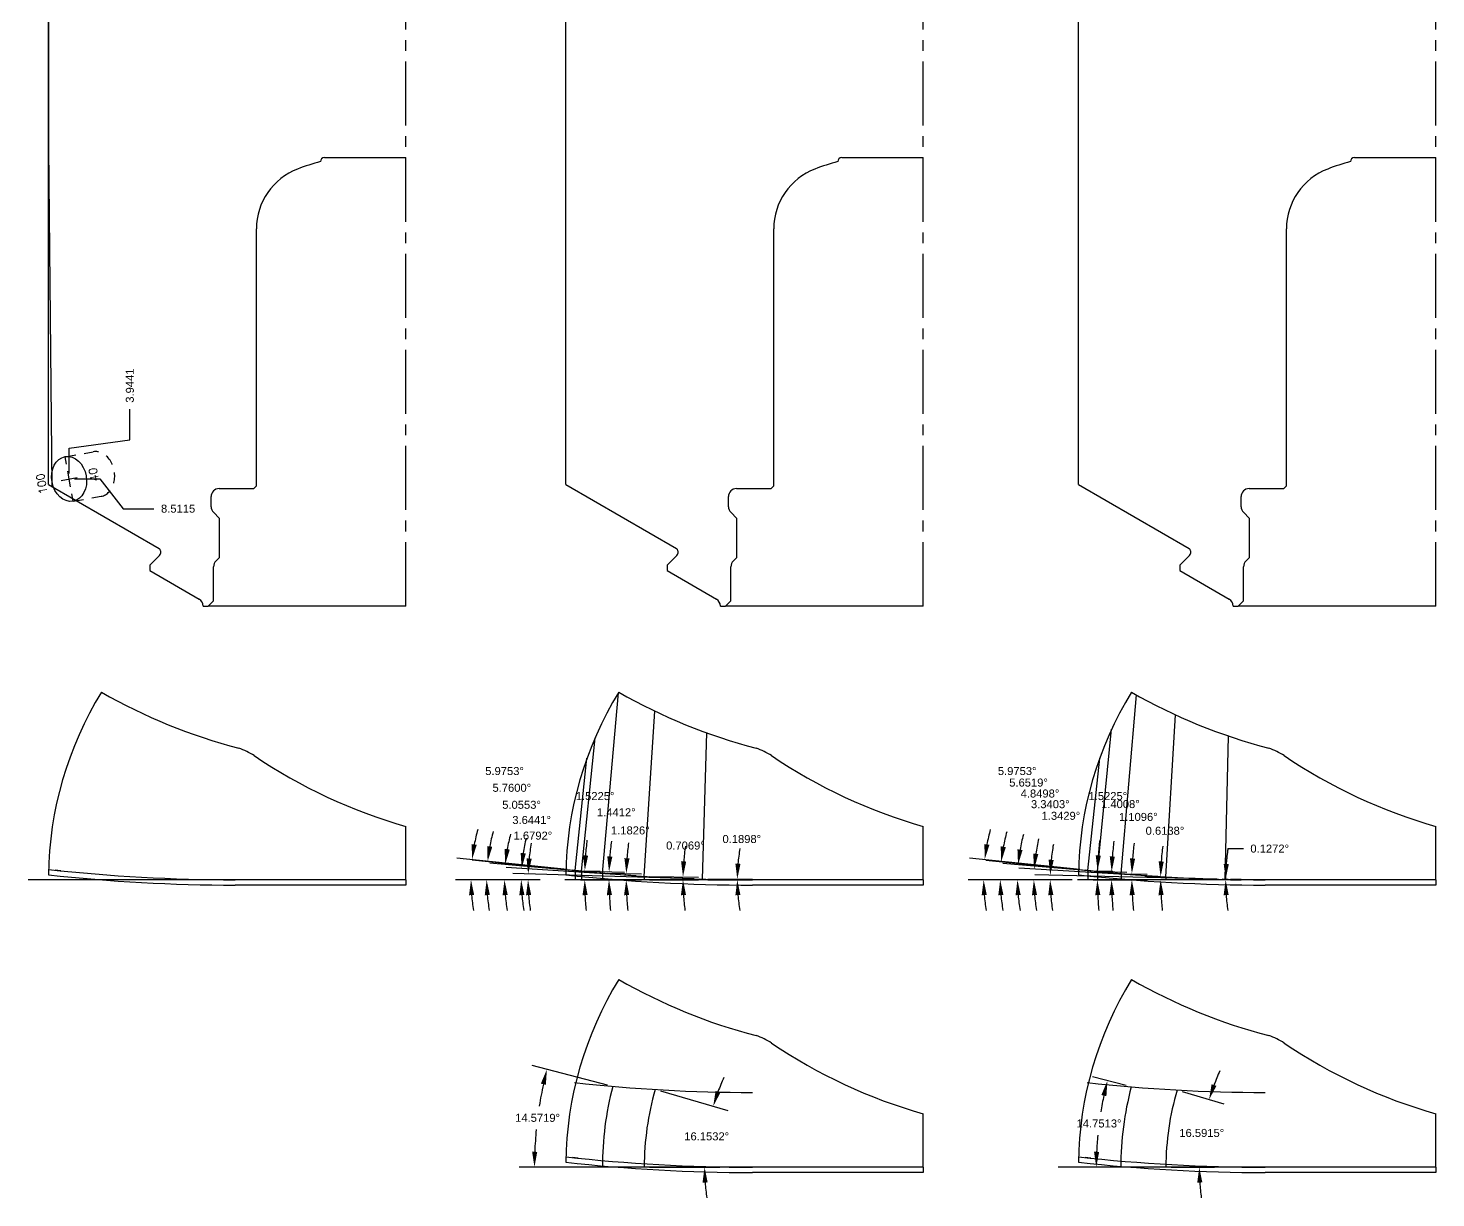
# Model space of a CAD drawing. Header units: inches. Extents: x 63.2 to 103.6, y -3.5 to 25.5.
# Drawn here: x 63.49 to 79.98, y -3.46 to 10.23 of the extents above; entities that cross this region are included whole.
import ezdxf
from ezdxf.enums import TextEntityAlignment as Align

# ---------------------------------------------------------------- set-up
doc = ezdxf.new("R2010")
doc.units = ezdxf.units.IN
doc.header["$MEASUREMENT"] = 0
doc.header["$PDMODE"] = 35
doc.linetypes.add('CENTER2', pattern=[1.125, 0.75, -0.125, 0.125, -0.125])
doc.linetypes.add('HIDDEN2', pattern=[0.1875, 0.125, -0.0625])
doc.layers.get('Defpoints').update_dxf_attribs({"color": 10})
doc.layers.add('Blade_1', color=30, linetype='Continuous', true_color=0xff7f00)
doc.layers.add('Blade_2', color=7, linetype='Continuous', true_color=0xcccc00)
doc.layers.add('CLine', color=5, linetype='CENTER2')
doc.styles.add('RomanS', font='romans')
doc.styles.get("Standard").update_dxf_attribs({"font": 'arial.ttf'})
doc.dimstyles.get("Standard").update_dxf_attribs({"dimtxt": 0.09375, "dimasz": 0.18, "dimexe": 0.18, "dimexo": 0.0625, "dimgap": 0.09, "dimtad": 0, "dimtih": 1, "dimtoh": 1, "dimdec": 4, "dimzin": 0, "dimdsep": 46, "dimtxsty": 'Standard', "dimcen": 0.09, "dimadec": 4, "dimazin": 0, "dimtfac": 1, "dimtdec": 4, "dimtofl": 0, "dimtmove": 0, "dimatfit": 3, "dimfxl": 1, "dimtolj": 1, "dimtzin": 0, "dimarcsym": 0})

# ---------------------------------------------------------------- blocks, each defined once
blk = doc.blocks.new('*D278')
at = {"layer": 'Blade_1', "color": 0, "lineweight": -2, "transparency": 16777216}
for p, q in [((71.298, 0.276), (69.171, 0.339)), ((69.492, 0.265), (69.17, 0.265))]:
    blk.add_line(p, q, dxfattribs=at)
for start, end in [(169.4908, 173.9058), (184.415, 188.83)]:
    blk.add_arc((71.686, 0.265), 2.337, start, end, dxfattribs=at)
at = {"layer": 'Blade_1', "color": 0, "transparency": 16777216}
for points in [[(69.393, 0.511), (69.333, 0.515), (69.351, 0.333)], [(69.327, 0.084), (69.387, 0.086), (69.35, 0.265)]]:
    blk.add_solid(points, dxfattribs=at)
at = {"layer": 'Defpoints', "color": 0, "transparency": 16777216}
for p in [(69.35, 0.288), (69.554, 0.265), (71.36, 0.274), (71.428, 0.272), (73.978, 0.265)]:
    blk.add_point(p, dxfattribs=at)
at = {"layer": 'Blade_1', "color": 0, "transparency": 16777216, "insert": (69.407, 0.781), "char_height": 0.09375, "attachment_point": 5}
blk.add_mtext('\\A1;1.6792°', dxfattribs=at)
blk = doc.blocks.new('*D279')
at = {"layer": 'Blade_1', "color": 0, "lineweight": -2, "transparency": 16777216}
for p, q in [((70.615, 0.311), (69.095, 0.408)), ((69.492, 0.265), (69.09, 0.265))]:
    blk.add_line(p, q, dxfattribs=at)
for start, end in [(166.4062, 171.381), (184.9749, 189.9498)]:
    blk.add_arc((71.344, 0.265), 2.074, start, end, dxfattribs=at)
at = {"layer": 'Blade_1', "color": 0, "transparency": 16777216}
for points in [[(69.324, 0.572), (69.264, 0.579), (69.275, 0.397)], [(69.248, 0.084), (69.308, 0.086), (69.27, 0.265)]]:
    blk.add_solid(points, dxfattribs=at)
at = {"layer": 'Defpoints', "color": 0, "transparency": 16777216}
for p in [(69.271, 0.309), (69.554, 0.265), (70.677, 0.307), (70.745, 0.303), (73.978, 0.265)]:
    blk.add_point(p, dxfattribs=at)
at = {"layer": 'Blade_1', "color": 0, "transparency": 16777216, "insert": (69.392, 0.964), "char_height": 0.09375, "attachment_point": 5}
blk.add_mtext('\\A1;3.6441°', dxfattribs=at)
blk = doc.blocks.new('*D280')
at = {"layer": 'Blade_1', "color": 0, "lineweight": -2, "transparency": 16777216}
for p, q in [((71.457, 0.273), (71.981, 0.271)), ((71.457, 0.265), (71.981, 0.265))]:
    blk.add_line(p, q, dxfattribs=at)
for start, end in [(170.334, 175.0721), (184.7381, 189.4762)]:
    blk.add_arc((73.978, 0.265), 2.177, start, end, dxfattribs=at)
at = {"layer": 'Blade_1', "color": 0, "transparency": 16777216}
for points in [[(71.839, 0.451), (71.779, 0.453), (71.801, 0.272)], [(71.779, 0.084), (71.838, 0.086), (71.801, 0.265)]]:
    blk.add_solid(points, dxfattribs=at)
at = {"layer": 'Defpoints', "color": 0, "transparency": 16777216}
for p in [(71.394, 0.273), (71.394, 0.265), (71.801, 0.267), (73.978, 0.265)]:
    blk.add_point(p, dxfattribs=at)
at = {"layer": 'Blade_1', "color": 0, "transparency": 16777216, "insert": (71.854, 0.741), "char_height": 0.09375, "attachment_point": 5}
blk.add_mtext('\\A1;0.1898°', dxfattribs=at)
blk = doc.blocks.new('*D281')
at = {"layer": 'Blade_1', "color": 0, "lineweight": -2, "transparency": 16777216}
for p, q in [((70.773, 0.265), (71.345, 0.265)), ((70.774, 0.304), (71.345, 0.297))]:
    blk.add_line(p, q, dxfattribs=at)
for start, end in [(171.9596, 175.6264), (183.6667, 187.3335)]:
    blk.add_arc((73.978, 0.265), 2.813, start, end, dxfattribs=at)
at = {"layer": 'Blade_1', "color": 0, "transparency": 16777216}
for points in [[(71.203, 0.478), (71.143, 0.481), (71.165, 0.3)], [(71.141, 0.084), (71.201, 0.086), (71.165, 0.265)]]:
    blk.add_solid(points, dxfattribs=at)
at = {"layer": 'Defpoints', "color": 0, "transparency": 16777216}
for p in [(70.711, 0.305), (70.711, 0.265), (71.165, 0.276), (73.978, 0.265)]:
    blk.add_point(p, dxfattribs=at)
at = {"layer": 'Blade_1', "color": 0, "transparency": 16777216, "insert": (71.194, 0.665), "char_height": 0.09375, "attachment_point": 5}
blk.add_mtext('\\A1;0.7069°', dxfattribs=at)
blk = doc.blocks.new('*D282')
at = {"layer": 'Blade_1', "color": 0, "lineweight": -2, "transparency": 16777216}
for p, q in [((70.284, 0.341), (70.681, 0.333)), ((70.283, 0.265), (70.68, 0.265))]:
    blk.add_line(p, q, dxfattribs=at)
for start, end in [(172.887, 175.8522), (182.9652, 185.9304)]:
    blk.add_arc((73.978, 0.265), 3.478, start, end, dxfattribs=at)
at = {"layer": 'Blade_1', "color": 0, "transparency": 16777216}
for points in [[(70.539, 0.515), (70.479, 0.518), (70.501, 0.337)], [(70.475, 0.084), (70.535, 0.086), (70.5, 0.265)]]:
    blk.add_solid(points, dxfattribs=at)
at = {"layer": 'Defpoints', "color": 0, "transparency": 16777216}
for p in [(70.222, 0.342), (70.221, 0.265), (70.5, 0.289), (73.978, 0.265)]:
    blk.add_point(p, dxfattribs=at)
at = {"layer": 'Blade_1', "color": 0, "transparency": 16777216, "insert": (70.548, 0.842), "char_height": 0.09375, "attachment_point": 5}
blk.add_mtext('\\A1;1.1826°', dxfattribs=at)
blk = doc.blocks.new('*D283')
at = {"layer": 'Blade_1', "color": 0, "lineweight": -2, "transparency": 16777216}
for p, q in [((70.125, 0.351), (68.903, 0.459)), ((69.492, 0.265), (68.894, 0.265))]:
    blk.add_line(p, q, dxfattribs=at)
for start, end in [(164.7503, 169.8475), (185.0972, 190.1944)]:
    blk.add_arc((71.098, 0.265), 2.024, start, end, dxfattribs=at)
at = {"layer": 'Blade_1', "color": 0, "transparency": 16777216}
for points in [[(69.136, 0.618), (69.076, 0.626), (69.082, 0.443)], [(69.052, 0.084), (69.112, 0.086), (69.074, 0.265)]]:
    blk.add_solid(points, dxfattribs=at)
at = {"layer": 'Defpoints', "color": 0, "transparency": 16777216}
for p in [(70.188, 0.345), (70.255, 0.339), (69.075, 0.324), (69.554, 0.265), (73.978, 0.265)]:
    blk.add_point(p, dxfattribs=at)
at = {"layer": 'Blade_1', "color": 0, "transparency": 16777216, "insert": (69.274, 1.142), "char_height": 0.09375, "attachment_point": 5}
blk.add_mtext('\\A1;5.0553°', dxfattribs=at)
blk = doc.blocks.new('*D284')
at = {"layer": 'Blade_1', "color": 0, "lineweight": -2, "transparency": 16777216}
for p, q in [((69.881, 0.375), (68.696, 0.495)), ((69.492, 0.265), (68.685, 0.265))]:
    blk.add_line(p, q, dxfattribs=at)
for start, end in [(164.4637, 169.3519), (184.8882, 189.7764)]:
    blk.add_arc((70.975, 0.265), 2.11, start, end, dxfattribs=at)
at = {"layer": 'Blade_1', "color": 0, "transparency": 16777216}
for points in [[(68.931, 0.65), (68.872, 0.659), (68.876, 0.477)], [(68.843, 0.084), (68.903, 0.086), (68.865, 0.265)]]:
    blk.add_solid(points, dxfattribs=at)
at = {"layer": 'Defpoints', "color": 0, "transparency": 16777216}
for p in [(68.866, 0.336), (69.944, 0.369), (70.011, 0.362), (69.554, 0.265), (73.978, 0.265)]:
    blk.add_point(p, dxfattribs=at)
at = {"layer": 'Blade_1', "color": 0, "transparency": 16777216, "insert": (69.16, 1.341), "char_height": 0.09375, "attachment_point": 5}
blk.add_mtext('\\A1;5.7600°', dxfattribs=at)
blk = doc.blocks.new('*D285')
at = {"layer": 'Blade_1', "color": 0, "lineweight": -2, "transparency": 16777216}
for p, q in [((70.04, 0.364), (70.479, 0.353)), ((70.039, 0.265), (70.478, 0.265))]:
    blk.add_line(p, q, dxfattribs=at)
for start, end in [(172.9533, 175.7561), (182.8027, 185.6054)]:
    blk.add_arc((73.978, 0.265), 3.68, start, end, dxfattribs=at)
at = {"layer": 'Blade_1', "color": 0, "transparency": 16777216}
for points in [[(70.338, 0.536), (70.278, 0.539), (70.299, 0.357)], [(70.273, 0.084), (70.333, 0.086), (70.298, 0.265)]]:
    blk.add_solid(points, dxfattribs=at)
at = {"layer": 'Defpoints', "color": 0, "transparency": 16777216}
for p in [(69.977, 0.365), (69.976, 0.265), (70.298, 0.296), (73.978, 0.265)]:
    blk.add_point(p, dxfattribs=at)
at = {"layer": 'Blade_1', "color": 0, "transparency": 16777216, "insert": (70.384, 1.055), "char_height": 0.09375, "attachment_point": 5}
blk.add_mtext('\\A1;1.4412°', dxfattribs=at)
blk = doc.blocks.new('*D286')
at = {"layer": 'Blade_1', "color": 0, "lineweight": -2, "transparency": 16777216}
for p, q in [((69.807, 0.383), (68.515, 0.518)), ((69.492, 0.265), (68.502, 0.265))]:
    blk.add_line(p, q, dxfattribs=at)
for start, end in [(164.8803, 169.4525), (184.5722, 189.1443)]:
    blk.add_arc((70.938, 0.265), 2.256, start, end, dxfattribs=at)
at = {"layer": 'Blade_1', "color": 0, "transparency": 16777216}
for points in [[(68.749, 0.674), (68.69, 0.682), (68.694, 0.5)], [(68.659, 0.084), (68.719, 0.086), (68.682, 0.265)]]:
    blk.add_solid(points, dxfattribs=at)
at = {"layer": 'Defpoints', "color": 0, "transparency": 16777216}
for p in [(68.683, 0.343), (69.869, 0.377), (69.937, 0.37), (69.554, 0.265), (73.978, 0.265)]:
    blk.add_point(p, dxfattribs=at)
at = {"layer": 'Blade_1', "color": 0, "transparency": 16777216, "insert": (69.075, 1.537), "char_height": 0.09375, "attachment_point": 5}
blk.add_mtext('\\A1;5.9753°', dxfattribs=at)
blk = doc.blocks.new('*D287')
at = {"layer": 'Blade_1', "color": 0, "lineweight": -2, "transparency": 16777216}
for p, q in [((69.965, 0.371), (70.195, 0.365)), ((69.964, 0.265), (70.194, 0.265))]:
    blk.add_line(p, q, dxfattribs=at)
for start, end in [(173.2744, 175.8759), (182.6015, 185.2031)]:
    blk.add_arc((73.978, 0.265), 3.965, start, end, dxfattribs=at)
at = {"layer": 'Blade_1', "color": 0, "transparency": 16777216}
for points in [[(70.054, 0.548), (69.994, 0.551), (70.015, 0.37)], [(69.988, 0.084), (70.048, 0.086), (70.014, 0.265)]]:
    blk.add_solid(points, dxfattribs=at)
at = {"layer": 'Defpoints', "color": 0, "transparency": 16777216}
for p in [(69.903, 0.373), (69.901, 0.265), (70.014, 0.3), (73.978, 0.265)]:
    blk.add_point(p, dxfattribs=at)
at = {"layer": 'Blade_1', "color": 0, "transparency": 16777216, "insert": (70.136, 1.244), "char_height": 0.09375, "attachment_point": 5}
blk.add_mtext('\\A1;1.5225°', dxfattribs=at)
blk = doc.blocks.new('*D295')
at = {"layer": 'Blade_2', "color": 0, "lineweight": -2, "transparency": 16777216}
for p, q in [((76.726, 0.304), (75.099, 0.399)), ((75.725, 0.265), (75.095, 0.265))]:
    blk.add_line(p, q, dxfattribs=at)
for start, end in [(166.9609, 171.8103), (184.8494, 189.6987)]:
    blk.add_arc((77.403, 0.265), 2.127, start, end, dxfattribs=at)
at = {"layer": 'Blade_2', "color": 0, "transparency": 16777216}
for points in [[(75.327, 0.565), (75.267, 0.571), (75.279, 0.389)], [(75.253, 0.084), (75.313, 0.086), (75.275, 0.265)]]:
    blk.add_solid(points, dxfattribs=at)
at = {"layer": 'Defpoints', "color": 0, "transparency": 16777216}
for p in [(75.276, 0.306), (75.787, 0.265), (76.788, 0.301), (76.856, 0.297), (79.984, 0.265)]:
    blk.add_point(p, dxfattribs=at)
at = {"layer": 'Blade_2', "color": 0, "transparency": 16777216, "insert": (75.468, 1.149), "char_height": 0.09375, "attachment_point": 5}
blk.add_mtext('\\A1;3.3403°', dxfattribs=at)
blk = doc.blocks.new('*D296')
at = {"layer": 'Blade_2', "color": 0, "lineweight": -2, "transparency": 16777216}
for p, q in [((76.202, 0.344), (74.911, 0.454)), ((75.725, 0.265), (74.903, 0.265))]:
    blk.add_line(p, q, dxfattribs=at)
for start, end in [(165.1192, 170.1347), (185.0155, 190.031)]:
    blk.add_arc((77.14, 0.265), 2.057, start, end, dxfattribs=at)
at = {"layer": 'Blade_2', "color": 0, "transparency": 16777216}
for points in [[(75.143, 0.613), (75.083, 0.621), (75.09, 0.439)], [(75.061, 0.084), (75.121, 0.086), (75.083, 0.265)]]:
    blk.add_solid(points, dxfattribs=at)
at = {"layer": 'Defpoints', "color": 0, "transparency": 16777216}
for p in [(76.265, 0.339), (76.332, 0.333), (75.084, 0.323), (75.787, 0.265), (79.984, 0.265)]:
    blk.add_point(p, dxfattribs=at)
at = {"layer": 'Blade_2', "color": 0, "transparency": 16777216, "insert": (75.347, 1.274), "char_height": 0.09375, "attachment_point": 5}
blk.add_mtext('\\A1;4.8498°', dxfattribs=at)
blk = doc.blocks.new('*D297')
at = {"layer": 'Blade_2', "color": 0, "lineweight": -2, "transparency": 16777216}
for p, q in [((75.925, 0.371), (74.713, 0.491)), ((75.725, 0.265), (74.701, 0.265))]:
    blk.add_line(p, q, dxfattribs=at)
for start, end in [(164.6087, 169.4784), (184.8697, 189.7395)]:
    blk.add_arc((77, 0.265), 2.118, start, end, dxfattribs=at)
at = {"layer": 'Blade_2', "color": 0, "transparency": 16777216}
for points in [[(74.947, 0.647), (74.887, 0.656), (74.892, 0.473)], [(74.859, 0.084), (74.919, 0.086), (74.881, 0.265)]]:
    blk.add_solid(points, dxfattribs=at)
at = {"layer": 'Defpoints', "color": 0, "transparency": 16777216}
for p in [(74.883, 0.334), (75.987, 0.365), (76.054, 0.358), (75.787, 0.265), (79.984, 0.265)]:
    blk.add_point(p, dxfattribs=at)
at = {"layer": 'Blade_2', "color": 0, "transparency": 16777216, "insert": (75.213, 1.402), "char_height": 0.09375, "attachment_point": 5}
blk.add_mtext('\\A1;5.6519°', dxfattribs=at)
blk = doc.blocks.new('*D298')
at = {"layer": 'Blade_2', "color": 0, "lineweight": -2, "transparency": 16777216}
for p, q in [((76.76, 0.299), (76.58, 0.301)), ((76.76, 0.265), (76.58, 0.265))]:
    blk.add_line(p, q, dxfattribs=at)
for start, end in [(172.9875, 176.1868), (183.1994, 186.3987)]:
    blk.add_arc((79.984, 0.265), 3.224, start, end, dxfattribs=at)
at = {"layer": 'Blade_2', "color": 0, "transparency": 16777216}
for points in [[(76.797, 0.478), (76.737, 0.48), (76.76, 0.299)], [(76.735, 0.084), (76.795, 0.086), (76.76, 0.265)]]:
    blk.add_solid(points, dxfattribs=at)
at = {"layer": 'Defpoints', "color": 0, "transparency": 16777216}
for p in [(76.76, 0.276), (76.822, 0.299), (76.822, 0.265), (79.984, 0.265)]:
    blk.add_point(p, dxfattribs=at)
at = {"layer": 'Blade_2', "color": 0, "transparency": 16777216, "insert": (76.811, 0.838), "char_height": 0.09375, "attachment_point": 5}
blk.add_mtext('\\A1;0.6138°', dxfattribs=at)
blk = doc.blocks.new('*D299')
at = {"layer": 'Blade_2', "color": 0, "lineweight": -2, "transparency": 16777216}
for p, q in [((76.361, 0.335), (76.603, 0.33)), ((76.36, 0.265), (76.603, 0.265))]:
    blk.add_line(p, q, dxfattribs=at)
for start, end in [(173.0983, 175.9944), (182.8961, 185.7921)]:
    blk.add_arc((79.984, 0.265), 3.561, start, end, dxfattribs=at)
at = {"layer": 'Blade_2', "color": 0, "transparency": 16777216}
for points in [[(76.461, 0.512), (76.401, 0.515), (76.423, 0.334)], [(76.397, 0.084), (76.457, 0.086), (76.423, 0.265)]]:
    blk.add_solid(points, dxfattribs=at)
at = {"layer": 'Defpoints', "color": 0, "transparency": 16777216}
for p in [(76.298, 0.336), (76.298, 0.265), (76.423, 0.288), (79.984, 0.265)]:
    blk.add_point(p, dxfattribs=at)
at = {"layer": 'Blade_2', "color": 0, "transparency": 16777216, "insert": (76.499, 1), "char_height": 0.09375, "attachment_point": 5}
blk.add_mtext('\\A1;1.1096°', dxfattribs=at)
blk = doc.blocks.new('*D300')
at = {"layer": 'Blade_2', "color": 0, "lineweight": -2, "transparency": 16777216}
for p, q in [((76.083, 0.36), (76.366, 0.353)), ((76.082, 0.265), (76.365, 0.265))]:
    blk.add_line(p, q, dxfattribs=at)
for start, end in [(173.1699, 175.8845), (182.7147, 185.4293)]:
    blk.add_arc((79.984, 0.265), 3.799, start, end, dxfattribs=at)
at = {"layer": 'Blade_2', "color": 0, "transparency": 16777216}
for points in [[(76.224, 0.536), (76.164, 0.539), (76.186, 0.358)], [(76.159, 0.084), (76.219, 0.086), (76.185, 0.265)]]:
    blk.add_solid(points, dxfattribs=at)
at = {"layer": 'Defpoints', "color": 0, "transparency": 16777216}
for p in [(76.021, 0.362), (76.019, 0.265), (76.185, 0.296), (79.984, 0.265)]:
    blk.add_point(p, dxfattribs=at)
at = {"layer": 'Blade_2', "color": 0, "transparency": 16777216, "insert": (76.289, 1.15), "char_height": 0.09375, "attachment_point": 5}
blk.add_mtext('\\A1;1.4008°', dxfattribs=at)
blk = doc.blocks.new('*D301')
at = {"layer": 'Blade_2', "color": 0, "lineweight": -2, "transparency": 16777216}
for p, q in [((75.813, 0.383), (74.52, 0.518)), ((75.498, 0.265), (74.507, 0.265))]:
    blk.add_line(p, q, dxfattribs=at)
for start, end in [(164.8803, 169.4525), (184.5722, 189.1443)]:
    blk.add_arc((76.943, 0.265), 2.256, start, end, dxfattribs=at)
at = {"layer": 'Blade_2', "color": 0, "transparency": 16777216}
for points in [[(74.755, 0.674), (74.696, 0.682), (74.699, 0.5)], [(74.664, 0.084), (74.724, 0.086), (74.687, 0.265)]]:
    blk.add_solid(points, dxfattribs=at)
at = {"layer": 'Defpoints', "color": 0, "transparency": 16777216}
for p in [(74.689, 0.343), (75.875, 0.377), (75.942, 0.37), (75.56, 0.265), (79.984, 0.265)]:
    blk.add_point(p, dxfattribs=at)
at = {"layer": 'Blade_2', "color": 0, "transparency": 16777216, "insert": (75.08, 1.537), "char_height": 0.09375, "attachment_point": 5}
blk.add_mtext('\\A1;5.9753°', dxfattribs=at)
blk = doc.blocks.new('*D302')
at = {"layer": 'Blade_2', "color": 0, "lineweight": -2, "transparency": 16777216}
for p, q in [((75.971, 0.371), (76.201, 0.365)), ((75.97, 0.265), (76.199, 0.265))]:
    blk.add_line(p, q, dxfattribs=at)
for start, end in [(173.2744, 175.8759), (182.6015, 185.2031)]:
    blk.add_arc((79.984, 0.265), 3.965, start, end, dxfattribs=at)
at = {"layer": 'Blade_2', "color": 0, "transparency": 16777216}
for points in [[(76.06, 0.548), (76, 0.551), (76.021, 0.37)], [(75.994, 0.084), (76.054, 0.086), (76.019, 0.265)]]:
    blk.add_solid(points, dxfattribs=at)
at = {"layer": 'Defpoints', "color": 0, "transparency": 16777216}
for p in [(75.909, 0.373), (75.907, 0.265), (76.02, 0.3), (79.984, 0.265)]:
    blk.add_point(p, dxfattribs=at)
at = {"layer": 'Blade_2', "color": 0, "transparency": 16777216, "insert": (76.142, 1.244), "char_height": 0.09375, "attachment_point": 5}
blk.add_mtext('\\A1;1.5225°', dxfattribs=at)
blk = doc.blocks.new('*D446')
at = {"layer": 'Blade_2', "color": 0, "lineweight": -2, "transparency": 16777216}
for p, q in [((75.725, 0.265), (75.286, 0.265)), ((77.42, 0.273), (75.287, 0.323))]:
    blk.add_line(p, q, dxfattribs=at)
for start, end in [(169.6237, 174.1404), (184.5167, 189.0334)]:
    blk.add_arc((77.75, 0.265), 2.284, start, end, dxfattribs=at)
at = {"layer": 'Blade_2', "color": 0, "transparency": 16777216}
for points in [[(75.508, 0.496), (75.448, 0.5), (75.467, 0.318)], [(75.444, 0.084), (75.504, 0.086), (75.466, 0.265)]]:
    blk.add_solid(points, dxfattribs=at)
at = {"layer": 'Defpoints', "color": 0, "transparency": 16777216}
for p in [(75.467, 0.283), (75.787, 0.265), (77.483, 0.271), (77.551, 0.269), (79.984, 0.265)]:
    blk.add_point(p, dxfattribs=at)
at = {"layer": 'Blade_2', "color": 0, "transparency": 16777216, "insert": (75.592, 1.013), "char_height": 0.09375, "attachment_point": 5}
blk.add_mtext('\\A1;1.3429°', dxfattribs=at)
blk = doc.blocks.new('*D447')
at = {"layer": 'Blade_2', "color": 0, "lineweight": -2, "transparency": 16777216}
for p, q in [((77.549, 0.629), (77.729, 0.629)), ((77.579, 0.27), (77.702, 0.27)), ((77.579, 0.265), (77.702, 0.265))]:
    blk.add_line(p, q, dxfattribs=at)
for start, end in [(171.4891, 179.8728), (171.4947, 175.6838), (184.189, 188.3781)]:
    blk.add_arc((79.984, 0.265), 2.463, start, end, dxfattribs=at)
at = {"layer": 'Blade_2', "color": 0, "transparency": 16777216}
for points in [[(77.559, 0.449), (77.499, 0.451), (77.522, 0.27)], [(77.498, 0.084), (77.558, 0.086), (77.522, 0.265)]]:
    blk.add_solid(points, dxfattribs=at)
at = {"layer": 'Defpoints', "color": 0, "transparency": 16777216}
for p in [(77.517, 0.27), (77.517, 0.265), (77.522, 0.267), (79.984, 0.265)]:
    blk.add_point(p, dxfattribs=at)
at = {"layer": 'Blade_2', "color": 0, "transparency": 16777216, "insert": (78.038, 0.629), "char_height": 0.09375, "attachment_point": 5}
blk.add_mtext('\\A1;0.1272°', dxfattribs=at)
blk = doc.blocks.new('*D450')
at = {"color": 0, "lineweight": -2, "transparency": 16777216}
for p, q in [((70.9, -2.208), (71.692, -2.438)), ((70.773, -3.1), (71.598, -3.1))]:
    blk.add_line(p, q, dxfattribs=at)
for start, end in [(155.7887, 159.8177), (184.029, 188.058)]:
    blk.add_arc((73.978, -3.1), 2.56, start, end, dxfattribs=at)
at = {"color": 0, "transparency": 16777216}
for points in [[(71.604, -2.226), (71.547, -2.207), (71.519, -2.388)], [(71.394, -3.281), (71.454, -3.279), (71.418, -3.1)]]:
    blk.add_solid(points, dxfattribs=at)
at = {"layer": 'Defpoints', "color": 0, "transparency": 16777216}
for p in [(70.84, -2.191), (71.463, -2.622), (70.711, -3.1), (73.978, -3.1)]:
    blk.add_point(p, dxfattribs=at)
at = {"color": 0, "transparency": 16777216, "insert": (71.443, -2.74), "char_height": 0.09375, "attachment_point": 5}
blk.add_mtext('\\A1;16.1532°', dxfattribs=at)
blk = doc.blocks.new('*D451')
at = {"color": 0, "lineweight": -2, "transparency": 16777216}
for p, q in [((70.281, -2.139), (69.397, -1.909)), ((70.158, -3.1), (69.245, -3.1))]:
    blk.add_line(p, q, dxfattribs=at)
for start, end in [(167.6932, 170.9615), (174.4598, 177.7349)]:
    blk.add_arc((73.978, -3.1), 4.553, start, end, dxfattribs=at)
at = {"color": 0, "transparency": 16777216}
for points in [[(69.5, -2.122), (69.559, -2.136), (69.571, -1.954)], [(69.458, -2.921), (69.398, -2.919), (69.425, -3.1)]]:
    blk.add_solid(points, dxfattribs=at)
at = {"layer": 'Defpoints', "color": 0, "transparency": 16777216}
for p in [(70.342, -2.155), (69.49, -2.332), (70.221, -3.1), (73.978, -3.1)]:
    blk.add_point(p, dxfattribs=at)
at = {"color": 0, "transparency": 16777216, "insert": (69.462, -2.523), "char_height": 0.09375, "attachment_point": 5}
blk.add_mtext('\\A1;14.5719°', dxfattribs=at)
blk = doc.blocks.new('*D452')
at = {"color": 0, "lineweight": -2, "transparency": 16777216}
for p, q in [((77.014, -2.215), (77.501, -2.36)), ((76.885, -3.1), (77.393, -3.1))]:
    blk.add_line(p, q, dxfattribs=at)
for start, end in [(155.9634, 159.686), (183.7225, 187.4451)]:
    blk.add_arc((79.984, -3.1), 2.771, start, end, dxfattribs=at)
at = {"color": 0, "transparency": 16777216}
for points in [[(77.414, -2.148), (77.357, -2.129), (77.328, -2.309)], [(77.189, -3.281), (77.249, -3.279), (77.213, -3.1)]]:
    blk.add_solid(points, dxfattribs=at)
at = {"layer": 'Defpoints', "color": 0, "transparency": 16777216}
for p in [(76.954, -2.197), (77.265, -2.568), (76.822, -3.1), (79.984, -3.1)]:
    blk.add_point(p, dxfattribs=at)
at = {"color": 0, "transparency": 16777216, "insert": (77.242, -2.7), "char_height": 0.09375, "attachment_point": 5}
blk.add_mtext('\\A1;16.5915°', dxfattribs=at)
blk = doc.blocks.new('*D453')
at = {"color": 0, "lineweight": -2, "transparency": 16777216}
for p, q in [((76.355, -2.144), (75.963, -2.041)), ((76.231, -3.1), (75.826, -3.1))]:
    blk.add_line(p, q, dxfattribs=at)
for start, end in [(167.8416, 170.6165), (174.6231, 177.4071)]:
    blk.add_arc((79.984, -3.1), 3.978, start, end, dxfattribs=at)
at = {"color": 0, "transparency": 16777216}
for points in [[(76.066, -2.255), (76.125, -2.269), (76.137, -2.087)], [(76.04, -2.921), (75.98, -2.919), (76.006, -3.1)]]:
    blk.add_solid(points, dxfattribs=at)
at = {"layer": 'Defpoints', "color": 0, "transparency": 16777216}
for p in [(76.415, -2.16), (76.065, -2.421), (76.294, -3.1), (79.984, -3.1)]:
    blk.add_point(p, dxfattribs=at)
at = {"color": 0, "transparency": 16777216, "insert": (76.039, -2.589), "char_height": 0.09375, "attachment_point": 5}
blk.add_mtext('\\A1;14.7513°', dxfattribs=at)
blk = doc.blocks.new('CMark')
at = {"layer": 'CLine'}
for p, q in [((-0.094, 0), (0.094, 0)), ((0, 0.094), (0, -0.094))]:
    blk.add_line(p, q, dxfattribs=at)
blk = doc.blocks.new('1313@40')
for p, q in [((-0.265, 0), (-0.177, 0)), ((0.177, 0), (0.264, 0))]:
    blk.add_line(p, q)
at = {"color": 8, "linetype": 'HIDDEN2'}
for p, q in [((-0.265, 0), (-0.265, -0.334)), ((0.264, 0), (0.264, -0.334))]:
    blk.add_line(p, q, dxfattribs=at)
blk.add_ellipse((0, 0), major_axis=(0.265, 0), ratio=0.765974)
blk.add_ellipse((0, -0.334), major_axis=(-0.265, 0), ratio=0.765974, start_param=0, end_param=3.141593, dxfattribs=at)
blk.add_blockref('CMark', (0, 0))
at = {"style": 'RomanS'}
blk.add_text('40', height=0.094, dxfattribs=at).set_placement((0, -0.292), align=Align.MIDDLE_CENTER)
blk.add_attdef('ANG', text='', height=0.094, dxfattribs=at).set_placement((0, 0.251), align=Align.BOTTOM_CENTER)
blk = doc.blocks.new('*D463')
at = {"color": 0, "lineweight": -2, "transparency": 16777216}
for p, q in [((64.037, 4.957), (64.334, 4.957)), ((64.334, 4.957), (64.606, 4.609)), ((64.606, 4.609), (64.966, 4.609))]:
    blk.add_line(p, q, dxfattribs=at)
at = {"layer": 'Defpoints', "color": 0, "transparency": 16777216}
for p in [(67.918, 13.469), (63.974, 4.957), (64.966, 4.609)]:
    blk.add_point(p, dxfattribs=at)
at = {"color": 0, "transparency": 16777216, "insert": (65.251, 4.609), "char_height": 0.0938, "attachment_point": 5}
blk.add_mtext('\\A1;8.5115', dxfattribs=at)
blk = doc.blocks.new('*D464')
at = {"color": 0, "lineweight": -2, "transparency": 16777216}
for p, q in [((64.686, 5.415), (64.686, 5.775)), ((63.974, 5.317), (64.686, 5.415)), ((63.974, 5.02), (63.974, 5.317))]:
    blk.add_line(p, q, dxfattribs=at)
at = {"layer": 'Defpoints', "color": 0, "transparency": 16777216}
for p in [(67.918, 13.469), (64.686, 5.775), (63.974, 4.957)]:
    blk.add_point(p, dxfattribs=at)
at = {"color": 0, "transparency": 16777216, "insert": (64.686, 6.05), "char_height": 0.0938, "attachment_point": 5, "rotation": 90}
blk.add_mtext('\\A1;3.9441', dxfattribs=at)

msp = doc.modelspace()

# ---------------------------------------------------------------- linework, layer by layer
for p, q in [((63.73095, 4.89168), (63.73095, 10.82918)), ((63.73095, 10.82918), (63.73095, 8.82918)), ((69.79087, 4.89168), (69.79087, 10.82918)), ((75.79656, 4.89168), (75.79656, 10.82918)), ((63.73095, 8.82918), (63.77244, 4.86773)), ((66.96534, 8.71893), (67.91845, 8.71893)), ((73.02526, 8.71893), (73.97837, 8.71893)), ((79.03095, 8.71893), (79.98406, 8.71893)), ((66.16845, 4.87518), (66.16845, 7.88479)), ((72.22837, 4.87518), (72.22837, 7.88479)), ((78.23406, 4.87518), (78.23406, 7.88479)), ((63.73095, 4.89168), (65.02783, 4.14293)), ((65.73095, 4.84393), (66.1372, 4.84393)), ((66.16845, 4.87518), (66.1372, 4.84393)), ((69.79087, 4.89168), (71.08775, 4.14293)), ((71.79087, 4.84393), (72.19712, 4.84393)), ((72.22837, 4.87518), (72.19712, 4.84393)), ((75.79656, 4.89168), (77.09343, 4.14293)), ((77.79656, 4.84393), (78.20281, 4.84393)), ((78.23406, 4.87518), (78.20281, 4.84393)), ((65.6372, 4.63277), (65.6372, 4.75018)), ((71.69712, 4.63277), (71.69712, 4.75018)), ((77.70281, 4.63277), (77.70281, 4.75018)), ((65.7361, 4.49503), (65.66466, 4.56648)), ((65.7361, 4.03908), (65.7361, 4.49503)), ((71.79602, 4.49503), (71.72458, 4.56648)), ((71.79602, 4.03908), (71.79602, 4.49503)), ((77.80171, 4.49503), (77.73027, 4.56648)), ((77.80171, 4.03908), (77.80171, 4.49503)), ((65.0343, 4.06225), (64.91845, 3.94641)), ((65.04345, 4.11586), (65.04345, 4.08435)), ((65.69341, 3.99639), (65.7361, 4.03908)), ((71.09422, 4.06225), (70.97837, 3.94641)), ((71.10337, 4.11586), (71.10337, 4.08435)), ((71.75333, 3.99639), (71.79602, 4.03908)), ((77.0999, 4.06225), (76.98406, 3.94641)), ((77.10906, 4.11586), (77.10906, 4.08435)), ((77.75902, 3.99639), (77.80171, 4.03908)), ((64.91845, 3.94641), (64.91845, 3.88391)), ((64.91845, 3.88391), (65.49658, 3.55012)), ((65.66595, 3.53143), (65.66595, 3.9301)), ((70.97837, 3.94641), (70.97837, 3.88391)), ((70.97837, 3.88391), (71.5565, 3.55012)), ((71.72587, 3.53143), (71.72587, 3.9301)), ((76.98406, 3.94641), (76.98406, 3.88391)), ((76.98406, 3.88391), (77.56218, 3.55012)), ((77.73156, 3.53143), (77.73156, 3.9301)), ((65.54345, 3.46893), (65.60345, 3.46893)), ((65.66595, 3.53143), (65.60345, 3.46893)), ((67.91845, 3.46893), (65.60345, 3.46893)), ((71.60337, 3.46893), (71.66337, 3.46893)), ((71.72587, 3.53143), (71.66337, 3.46893)), ((73.97837, 3.46893), (71.66337, 3.46893)), ((77.60906, 3.46893), (77.66906, 3.46893)), ((77.73156, 3.53143), (77.66906, 3.46893)), ((79.98406, 3.46893), (77.66906, 3.46893))]:
    msp.add_line(p, q)
at = {"linetype": 'ByBlock'}
for p, q in [((67.91845, 0.26481), (67.91845, 0.88981)), ((73.97837, 0.26481), (73.97837, 0.88981)), ((79.98406, 0.26481), (79.98406, 0.88981)), ((67.91845, 0.20231), (65.91845, 0.20231)), ((67.91845, 0.26481), (67.91845, 0.20231)), ((73.97837, 0.20231), (71.97837, 0.20231)), ((73.97837, 0.26481), (73.97837, 0.20231)), ((79.98406, 0.20231), (77.98406, 0.20231)), ((79.98406, 0.26481), (79.98406, 0.20231)), ((73.97837, -3.1), (73.97837, -2.475)), ((79.98406, -3.1), (79.98406, -2.475)), ((73.97837, -3.1), (73.97837, -3.1625)), ((79.98406, -3.1), (79.98406, -3.1625)), ((73.97837, -3.1625), (71.97837, -3.1625)), ((79.98406, -3.1625), (77.98406, -3.1625))]:
    msp.add_line(p, q, dxfattribs=at)
at = {"color": 1}
for p, q in [((67.91845, 0.26481), (63.72153, 0.26481)), ((73.97837, 0.26481), (69.78145, 0.26481)), ((79.98406, 0.26481), (75.78714, 0.26481)), ((73.97837, -3.1), (69.78145, -3.1)), ((79.98406, -3.1), (75.78714, -3.1))]:
    msp.add_line(p, q, dxfattribs=at)
for centre, radius, start, end in [((66.91845, 7.88479), 0.75, 110.860508, 180), ((67.62905, 6.02007), 2.74552, 105, 110.860508), ((66.96534, 8.67205), 0.04689, 90, 180), ((72.97837, 7.88479), 0.75, 110.860508, 180), ((73.68897, 6.02007), 2.74552, 105, 110.860508), ((73.02526, 8.67205), 0.04689, 90, 180), ((78.98406, 7.88479), 0.75, 110.860508, 180), ((79.69465, 6.02007), 2.74552, 105, 110.860508), ((79.03095, 8.67205), 0.04689, 90, 180), ((65.73095, 4.75018), 0.09375, 90, 180), ((71.79087, 4.75018), 0.09375, 90, 180), ((77.79656, 4.75018), 0.09375, 90, 180), ((65.73095, 4.63277), 0.09375, 180, 225), ((71.79087, 4.63277), 0.09375, 180, 225), ((77.79656, 4.63277), 0.09375, 180, 225), ((65.0122, 4.11586), 0.03125, 0, 60), ((71.07212, 4.11586), 0.03125, 0, 60), ((77.07781, 4.11586), 0.03125, 0, 60), ((65.0122, 4.08435), 0.03125, 315, 0), ((65.7597, 3.9301), 0.09375, 135, 180), ((71.07212, 4.08435), 0.03125, 315, 0), ((71.81962, 3.9301), 0.09375, 135, 180), ((77.07781, 4.08435), 0.03125, 315, 0), ((77.82531, 3.9301), 0.09375, 135, 180), ((65.4497, 3.46893), 0.09375, 0, 60), ((71.50962, 3.46893), 0.09375, 0, 60), ((77.51531, 3.46893), 0.09375, 0, 60), ((73.97837, -3.1), 3.75764, 165.428145, 180), ((73.97837, -3.1), 3.26744, 163.846758, 180), ((79.98406, -3.1), 3.69037, 165.248669, 180), ((79.98406, -3.1), 3.16187, 163.408506, 180)]:
    msp.add_arc(centre, radius, start, end)
at = {"linetype": 'ByBlock'}
for centre, radius, start, end in [((67.91845, 0.26481), 4.1875, 148.35442, 179.213973), ((67.5693, 8.04491), 6.44294, 240.059134, 255.555454), ((73.97837, 0.26481), 4.1875, 148.35442, 179.213973), ((73.62922, 8.04491), 6.44294, 240.059134, 255.555454), ((79.98406, 0.26481), 4.1875, 148.35442, 179.213973), ((79.63491, 8.04491), 6.44294, 240.059134, 255.555454), ((65.61686, 0.86714), 1, 58.313063, 69.799882), ((69.58536, 6.78362), 6.125, 235.794726, 254.207848), ((71.67678, 0.86714), 1, 58.313063, 69.799882), ((75.64528, 6.78362), 6.125, 235.794726, 254.207848), ((77.68246, 0.86714), 1, 58.313063, 69.799882), ((81.65097, 6.78362), 6.125, 235.794726, 254.207848), ((65.91845, 20.20231), 19.9375, 263.705935, 270), ((71.97837, 20.20231), 19.9375, 263.705935, 270), ((77.98406, 20.20231), 19.9375, 263.705935, 270), ((65.91845, 20.20231), 20, 263.721847, 270), ((71.97837, 20.20231), 20, 263.721847, 270), ((77.98406, 20.20231), 20, 263.721847, 270), ((73.97837, -3.1), 4.1875, 148.35442, 179.213973), ((73.62922, 4.6801), 6.44294, 240.059134, 255.555454), ((79.98406, -3.1), 4.1875, 148.35442, 179.213973), ((79.63491, 4.6801), 6.44294, 240.059134, 255.555454), ((71.67678, -2.49767), 1, 58.313063, 69.799882), ((75.64528, 3.41882), 6.125, 235.794726, 254.207848), ((77.68246, -2.49767), 1, 58.313063, 69.799882), ((81.65097, 3.41882), 6.125, 235.794726, 254.207848), ((71.97837, 16.8375), 19.0625, 263.721847, 270), ((77.98406, 16.8375), 19.0625, 263.721847, 270), ((71.97837, 16.8375), 20, 263.721847, 270), ((71.97837, 16.8375), 19.9375, 263.705935, 270), ((77.98406, 16.8375), 20, 263.721847, 270), ((77.98406, 16.8375), 19.9375, 263.705935, 270)]:
    msp.add_arc(centre, radius, start, end, dxfattribs=at)
at = {"layer": 'Blade_1'}
for p, q in [((70.22154, 0.34236), (70.40827, 2.45331)), ((70.71118, 0.30512), (70.83439, 2.2397)), ((71.39414, 0.27337), (71.44428, 1.98376)), ((69.97743, 0.36547), (70.13495, 1.92711)), ((69.90287, 0.37313), (70.04064, 1.68938)), ((63.87676, 0.36959), (63.80913, 0.37667)), ((69.93668, 0.36959), (69.86905, 0.37667)), ((70.01125, 0.36206), (69.9436, 0.36888)), ((70.18767, 0.34536), (70.2554, 0.33937)), ((70.67725, 0.30728), (70.74511, 0.30296)), ((71.36015, 0.27437), (71.42812, 0.27237)), ((69.93668, -2.99521), (69.86905, -2.98813)), ((75.94237, -2.99521), (75.87474, -2.98813))]:
    msp.add_line(p, q, dxfattribs=at)
for radius, start in [(4.07694, 178.477465), (4.00221, 178.55876), (3.75764, 178.817377), (3.26744, 179.293117), (2.58425, 179.810175)]:
    msp.add_arc((73.97837, 0.26481), radius, start, 180, dxfattribs=at)
at = {"layer": 'Blade_2'}
for p, q in [((76.29846, 0.33619), (76.47607, 2.42946)), ((76.82237, 0.29868), (76.9331, 2.19583)), ((76.02054, 0.36173), (76.18532, 2.02685)), ((77.5168, 0.27028), (77.55609, 1.94655)), ((75.90855, 0.37313), (76.04632, 1.68938)), ((75.94237, 0.36959), (75.87474, 0.37667)), ((75.9867, 0.36508), (76.05437, 0.35838)), ((76.26458, 0.33906), (76.33233, 0.33331)), ((76.78843, 0.30066), (76.85631, 0.2967)), ((77.55079, 0.26949), (77.48281, 0.27108))]:
    msp.add_line(p, q, dxfattribs=at)
for radius, start in [(4.07694, 178.477465), (3.96471, 178.599181), (3.68629, 178.89045), (3.16187, 179.38619), (2.46727, 179.87283)]:
    msp.add_arc((79.98406, 0.26481), radius, start, 180, dxfattribs=at)
at = {"layer": 'CLine'}
for p, q in [((67.91845, 3.46893), (67.91845, 13.46893)), ((73.97837, 3.46893), (73.97837, 13.46893)), ((79.98406, 3.46893), (79.98406, 13.46893))]:
    msp.add_line(p, q, dxfattribs=at)
at = {"layer": 'Defpoints', "linetype": 'ByBlock'}
for p, q in [((67.91845, 0.26481), (63.49444, 0.26481)), ((73.97837, -3.1), (69.55436, -3.1)), ((79.98406, -3.1), (75.56005, -3.1))]:
    msp.add_line(p, q, dxfattribs=at)

# ---------------------------------------------------------------- block references
at = {"rotation": 99.99999999999999}
msp.add_blockref('1313@40', (63.97436, 4.95739), dxfattribs=at).add_auto_attribs({'ANG': '100'})

# ---------------------------------------------------------------- dimensions: what is measured, and where the dimension line sits
for offset, dtype, picture, middle in [((0.99164, -0.3485), 0, '*D463', (65.25101, 4.6089)), ((0.71115, 0.81757), 1, '*D464', (64.68551, 6.05049))]:
    dim = msp.add_ordinate_dim(feature_location=(63.97436, 4.95739), offset=offset, dtype=dtype, origin=(67.91845, 13.46893), dimstyle='Standard')
    dim.commit()
    dim.dimension.update_dxf_attribs({"geometry": picture, "text_midpoint": middle})
for base, center, p1, p2, picture, middle in [((69.49019, -2.33164), (73.97837, -3.1), (70.34161, -2.1546), (70.22074, -3.1), '*D451', (69.46166, -2.52252)), ((77.26455, -2.56837), (79.98406, -3.1), (76.95383, -2.19714), (76.82219, -3.1), '*D452', (77.24207, -2.70019)), ((71.463192, -2.62162), (73.978372, -3.099998), (70.839929, -2.190973), (70.710934, -3.099998), '*D450', (71.443498, -2.740287)), ((76.0647, -2.4206), (79.98406, -3.1), (76.41532, -2.16034), (76.29369, -3.1), '*D453', (76.03916, -2.58935))]:
    dim = msp.add_angular_dim_3p(base=base, center=center, p1=p1, p2=p2, dimstyle='Standard')
    dim.commit()
    dim.dimension.update_dxf_attribs({"geometry": picture, "text_midpoint": middle})
at = {"layer": 'Blade_1'}
for base, line1, line2, picture, middle in [((68.682897826, 0.343226087), ((73.978372174, 0.264807189), (69.554360028, 0.264807189)), ((69.936682024, 0.369592711), (69.869051483, 0.37667155)), '*D286', (69.074510458, 1.537159199)), ((68.8660827, 0.3355159), ((73.9783722, 0.2648072), (69.55436, 0.2648072)), ((70.0112538, 0.3620575), (69.9435971, 0.3688821)), '*D284', (69.160053, 1.3412434)), ((69.0751325, 0.3243251), ((73.9783722, 0.2648072), (69.55436, 0.2648072)), ((70.1876679, 0.3453578), (70.2554034, 0.3393658)), '*D283', (69.2741096, 1.1417654)), ((69.27089, 0.308767), ((73.978372, 0.264807), (69.55436, 0.264807)), ((70.677252, 0.307279), (70.745114, 0.302957)), '*D279', (69.391731, 0.96366)), ((69.3497626, 0.2876328), ((73.9783722, 0.2648072), (69.55436, 0.2648072)), ((71.3601536, 0.2743653), (71.4281244, 0.2723727)), '*D278', (69.4073647, 0.7809176))]:
    dim = msp.add_angular_dim_2l(base=base, line1=line1, line2=line2, dimstyle='Standard', dxfattribs=at)
    dim.commit()
    dim.dimension.update_dxf_attribs({"geometry": picture, "text_midpoint": middle, "dimtype": 162})
for base, p1, p2, picture, middle in [((70.01392, 0.29992), (69.90287, 0.37313), (69.90143, 0.26481), '*D287', (70.13647, 1.24355)), ((70.29839, 0.29566), (69.97743, 0.36547), (69.97616, 0.26481), '*D285', (70.38406, 1.05484)), ((70.49999, 0.28874), (70.22154, 0.34236), (70.22074, 0.26481), '*D282', (70.54813, 0.84199)), ((71.16527, 0.27638), (70.71118, 0.30512), (70.71093, 0.26481), '*D281', (71.19381, 0.66469)), ((71.80109, 0.26721), (71.39414, 0.27337), (71.39412, 0.26481), '*D280', (71.85384, 0.74121))]:
    dim = msp.add_angular_dim_3p(base=base, center=(73.97837, 0.26481), p1=p1, p2=p2, dimstyle='Standard', dxfattribs=at)
    dim.commit()
    dim.dimension.update_dxf_attribs({"geometry": picture, "text_midpoint": middle, "dimtype": 165})
at = {"layer": 'Blade_2'}
for base, line1, line2, picture, middle in [((74.688582825, 0.343226087), ((79.984057174, 0.264807189), (75.560045027, 0.264807189)), ((75.942367023, 0.369592711), (75.874736483, 0.37667155)), '*D301', (75.080195458, 1.537159199)), ((74.8825893, 0.3344522), ((79.9840572, 0.2648072), (75.7871379, 0.2648072)), ((75.9867019, 0.3650787), (76.0543714, 0.3583818)), '*D297', (75.2125113, 1.4019527)), ((75.083635, 0.322836), ((79.984057, 0.264807), (75.787138, 0.264807)), ((76.264578, 0.339063), (76.332335, 0.333314)), '*D296', (75.347153, 1.273554)), ((75.2757702, 0.3061457), ((79.9840572, 0.2648072), (75.7871379, 0.2648072)), ((76.7884273, 0.3006607), (76.8563118, 0.2966986)), '*D295', (75.4678436, 1.1490457)), ((75.46651747, 0.28265107), ((79.98405717, 0.26480719), (75.78713787, 0.26480719)), ((77.55078648, 0.26948655), (77.48280516, 0.27108022)), '*D446', (75.59242732, 1.0128649))]:
    dim = msp.add_angular_dim_2l(base=base, line1=line1, line2=line2, dimstyle='Standard', dxfattribs=at)
    dim.commit()
    dim.dimension.update_dxf_attribs({"geometry": picture, "text_midpoint": middle, "dimtype": 162})
for base, center, p1, p2, picture, middle in [((76.0196, 0.29992), (79.98406, 0.26481), (75.90855, 0.37313), (75.90711, 0.26481), '*D302', (76.14216, 1.24355)), ((76.18474, 0.29577), (79.98406, 0.26481), (76.02054, 0.36173), (76.01935, 0.26481), '*D300', (76.28906, 1.14956)), ((76.42264, 0.287797), (79.984057, 0.264807), (76.298456, 0.336189), (76.297765, 0.264807), '*D299', (76.499361, 1.000411)), ((76.76013, 0.27632), (79.98406, 0.26481), (76.82237, 0.29868), (76.82219, 0.26481), '*D298', (76.81142, 0.8377))]:
    dim = msp.add_angular_dim_3p(base=base, center=center, p1=p1, p2=p2, dimstyle='Standard', dxfattribs=at)
    dim.commit()
    dim.dimension.update_dxf_attribs({"geometry": picture, "text_midpoint": middle, "dimtype": 165})
dim = msp.add_angular_dim_3p(base=(77.521556, 0.266629), center=(79.984057, 0.264807), p1=(77.516796, 0.270283), p2=(77.51679, 0.264807), dimstyle='Standard', dxfattribs=at)
dim.commit()
dim.dimension.update_dxf_attribs({"geometry": '*D447', "text_midpoint": (78.038084, 0.62925)})

doc.saveas('drawing.dxf')
